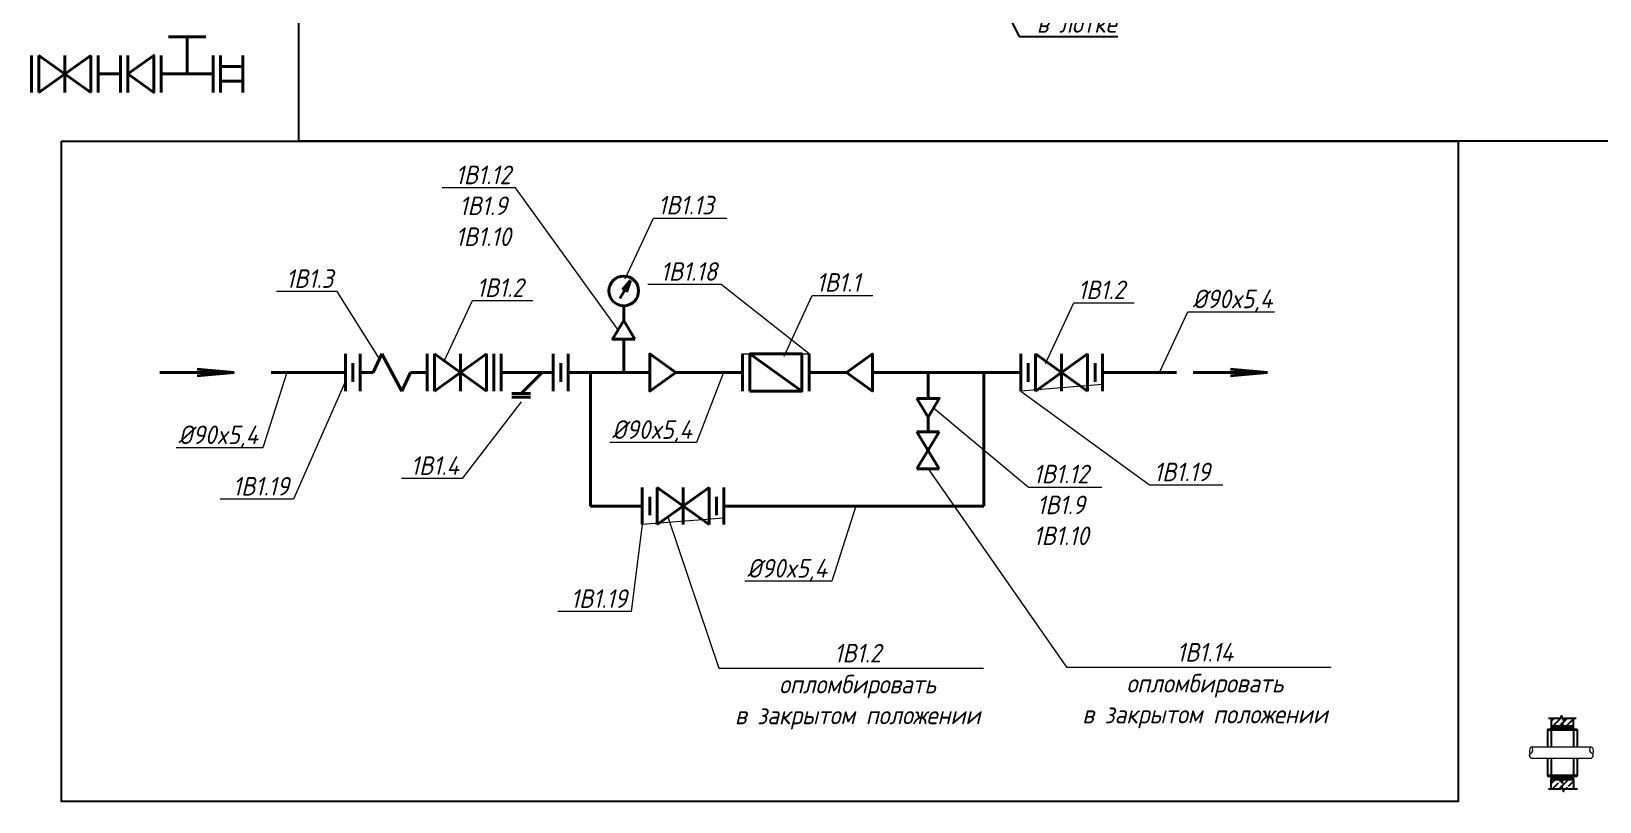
# Model space of a CAD drawing. Header units: millimetres. Extents: x -473555 to 885127, y 4787 to 453528.
# Drawn here: x 19545 to 40676, y 5234 to 15620 of the extents above; entities that cross this region are included whole.
import ezdxf
from ezdxf import colors
from ezdxf.entities.mleader import LeaderData, LeaderLine
from ezdxf.math import Vec2, Vec3

# ---------------------------------------------------------------- set-up
doc = ezdxf.new("R2010")
doc.units = ezdxf.units.MM
doc.linetypes.add('ACAD_ISO02W100', pattern=[15, 12, -3])
doc.layers.add('ВК_B1', color=5, linetype='Continuous', lineweight=40)
doc.layers.add('ВК_К1_текст', color=34, linetype='Continuous', lineweight=9)
doc.layers.add('ВК_defpoints', color=7, linetype='Continuous', plot=False)
doc.layers.add('ВК_text', color=7, linetype='Continuous')
doc.styles.add('ISOPEUR', font='isocpeui.ttf', dxfattribs={"width": 0.9})
pattern_1 = [(45, (-38386.1686, -40300.084), (-4.49012806, 4.49012806), [])]
pattern_2 = [(45, (-38386.17, -40300.084), (-22.45064, 22.45064), []), (135, (-38386.17, -40300.084), (-22.45064, -22.45064), [])]

# ---------------------------------------------------------------- blocks, each defined once
blk = doc.blocks.new('_None')

msp = doc.modelspace()

# ---------------------------------------------------------------- hatches: boundary and pattern name
h = msp.add_hatch()
h.set_pattern_fill('ANSI35', color=256, scale=20, style=0)
h.set_pattern_definition([(45, (-38636.17, -37047.43), (-89.80256, 89.80256), []), (45, (-38546.37, -37047.43), (-89.80256, 89.80256), [158.75, -31.75, 0, -31.75])])
h.paths.add_polyline_path([(40177.5, 6257.7), (40167.5, 6257.7), (40167.5, 6298.7), (40177.5, 6298.7)], flags=16)
h.paths.add_polyline_path([(40322.5, 6253.7), (40322.5, 6358.4), (40201.3, 6358.4), (40188.8, 6324), (40163.8, 6392.7), (40151.3, 6358.4), (40022.5, 6358.4), (40022.5, 6253.7)])
h = msp.add_hatch()
h.set_pattern_fill('ANSI31', color=256, scale=2, style=0)
h.set_pattern_definition(pattern_1)
h.paths.add_polyline_path([(40022.5, 6253.7), (40022.5, 6245.7), (40322.5, 6245.7), (40322.5, 6253.7)])
h = msp.add_hatch()
h.set_pattern_fill('ANSI31', color=256, scale=2, style=0)
h.set_pattern_definition(pattern_1)
h.paths.add_polyline_path([(40050, 6237.2, 1), (40035, 6237.2, 1)])
h.paths.add_polyline_path([(40165, 6237.2, 1), (40180, 6237.2, 1)])
h.paths.add_polyline_path([(40295, 6237.2, 1), (40310, 6237.2, 1)])
h = msp.add_hatch()
h.set_pattern_fill('ANSI37', color=256, scale=2, style=0)
h.set_pattern_definition([(45, (-38386.1686, -37047.4334), (-4.49012806, 4.49012806), []), (135, (-38386.1686, -37047.4334), (-4.49012806, -4.49012806), [])])
h.paths.add_polyline_path([(40075, 6245.7), (40050, 6245.7), (40050, 6208.7), (40075, 6208.7)])
h = msp.add_hatch()
h.set_pattern_fill('ANSI37', color=256, scale=10, style=0)
h.set_pattern_definition(pattern_2)
h.paths.add_polyline_path([(40270, 6245.7), (40172.5, 6245.7), (40172.5, 6244.7, -0.4142136), (40180, 6237.2), (40180, 6208.7), (40270, 6208.7)])
h.paths.add_polyline_path([(40165, 6237.2, -0.4142136), (40172.5, 6244.7), (40172.5, 6245.7), (40075, 6245.7), (40075, 6208.7), (40165, 6208.7)])
h = msp.add_hatch()
h.set_pattern_fill('ANSI31', color=256, scale=2, style=0)
h.set_pattern_definition([(45, (-38636.1686, -35741.7203), (-4.49012806, 4.49012806), [])])
h.paths.add_polyline_path([(40177.5, 6298.7), (40172.5, 6298.7), (40172.5, 6257.7), (40177.5, 6257.7)])
h.paths.add_polyline_path([(40172.5, 6298.7), (40167.5, 6298.7), (40167.5, 6257.7), (40172.5, 6257.7)])
h = msp.add_hatch()
h.set_pattern_fill('ANSI37', color=256, scale=2, style=0)
h.set_pattern_definition([(135, (118731.092, -37047.4334), (4.49012806, 4.49012806), []), (45, (118731.092, -37047.4334), (4.49012806, -4.49012806), [])])
h.paths.add_polyline_path([(40270, 6208.7), (40295, 6208.7), (40295, 6245.7), (40270, 6245.7)])
h = msp.add_hatch()
h.set_pattern_fill('ANSI31', color=256, scale=2, style=0)
h.set_pattern_definition(pattern_1)
h.paths.add_polyline_path([(40035, 5550.2, 1), (40050, 5550.2, 1)])
h.paths.add_polyline_path([(40180, 5550.2, 1), (40165, 5550.2, 1)])
h.paths.add_polyline_path([(40295, 5550.2, 1), (40310, 5550.2, 1)])
h.paths.add_polyline_path([(40322.5, 5541.7), (40022.5, 5541.7), (40022.5, 5533.7), (40322.5, 5533.7)])
h.paths.add_polyline_path([(40177.5, 5529.7), (40167.5, 5529.7), (40167.5, 5488.7), (40177.5, 5488.7)])
h = msp.add_hatch()
h.set_pattern_fill('ANSI35', color=256, scale=20, style=0)
h.set_pattern_definition([(45, (-38386.17, -37010.08), (-89.80256, 89.80256), []), (45, (-38296.37, -37010.08), (-89.80256, 89.80256), [158.75, -31.75, 0, -31.75])])
h.paths.add_polyline_path([(40177.5, 5488.7), (40167.5, 5488.7), (40167.5, 5529.7), (40177.5, 5529.7)], flags=16)
h.paths.add_polyline_path([(40322.5, 5406.4), (40322.5, 5533.7), (40022.5, 5533.7), (40022.5, 5406.4), (40151.3, 5406.4), (40163.8, 5440.8), (40188.8, 5372.1), (40201.3, 5406.4)])
h = msp.add_hatch()
h.set_pattern_fill('ANSI37', color=256, scale=2, style=0)
h.set_pattern_definition([(315, (-38386.1686, 48834.903), (-4.49012806, -4.49012806), []), (225, (-38386.1686, 48834.903), (-4.49012806, 4.49012806), [])])
h.paths.add_polyline_path([(40075, 5578.7), (40050, 5578.7), (40050, 5541.7), (40075, 5541.7)])
h = msp.add_hatch()
h.set_pattern_fill('ANSI37', color=256, scale=10, style=0)
h.set_pattern_definition(pattern_2)
h.paths.add_polyline_path([(40270, 5578.7), (40180, 5578.7), (40180, 5550.2, -0.4142136), (40172.5, 5542.7), (40172.5, 5541.7), (40270, 5541.7)])
h.paths.add_polyline_path([(40165, 5578.7), (40075, 5578.7), (40075, 5541.7), (40172.5, 5541.7), (40172.5, 5542.7, -0.4142136), (40165, 5550.2)])
h = msp.add_hatch()
h.set_pattern_fill('ANSI37', color=256, scale=2, style=0)
h.set_pattern_definition([(225, (118731.092, 48834.903), (4.49012806, -4.49012806), []), (315, (118731.092, 48834.903), (4.49012806, 4.49012806), [])])
h.paths.add_polyline_path([(40270, 5541.7), (40295, 5541.7), (40295, 5578.7), (40270, 5578.7)])

# ---------------------------------------------------------------- linework, layer by layer
for p, q in [((39972.5, 6208.7), (39972.5, 5973.7)), ((40022.5, 6208.7), (40022.5, 5973.7)), ((40172.5, 6244.7), (40172.5, 6245.7)), ((40322.5, 6208.7), (40322.5, 5973.7)), ((40372.5, 6208.7), (40372.5, 5973.7)), ((39972.5, 5813.7), (39972.5, 5578.7)), ((40022.5, 5813.7), (40022.5, 5578.7)), ((40322.5, 5813.7), (40322.5, 5578.7)), ((40372.5, 5813.7), (40372.5, 5578.7)), ((40172.5, 5542.7), (40172.5, 5541.7))]:
    msp.add_line(p, q)
for points in [[(39987.2, 6358.4), (40151.3, 6358.4), (40163.8, 6392.7), (40188.8, 6324), (40201.3, 6358.4), (40361.2, 6358.4)], [(40022.5, 6358.4), (40022.5, 6253.7), (40322.5, 6253.7), (40322.5, 6358.4)], [(40372.5, 6208.7), (39972.5, 6208.7)], [(40322.5, 6208.7), (40322.5, 6253.7), (40022.5, 6253.7), (40022.5, 6208.7)], [(40022.5, 6245.7), (40322.5, 6245.7)], [(40035, 6208.7), (40035, 6237.2)], [(40050, 6237.2), (40050, 6208.7)], [(40165, 6208.7), (40165, 6237.2)], [(40180, 6237.2), (40180, 6208.7)], [(40295, 6237.2), (40295, 6208.7)], [(40310, 6208.7), (40310, 6237.2)], [(39972.5, 5578.7), (40372.5, 5578.7)], [(40022.5, 5578.7), (40022.5, 5533.7), (40322.5, 5533.7), (40322.5, 5578.7)], [(40022.5, 5541.7), (40322.5, 5541.7)], [(40022.5, 5406.4), (40022.5, 5533.7), (40322.5, 5533.7), (40322.5, 5406.4)], [(40035, 5550.2), (40035, 5578.7)], [(40050, 5578.7), (40050, 5550.2)], [(40165, 5550.2), (40165, 5578.7)], [(40180, 5578.7), (40180, 5550.2)], [(40295, 5578.7), (40295, 5550.2)], [(40310, 5550.2), (40310, 5578.7)], [(39987.2, 5406.4), (40151.3, 5406.4), (40163.8, 5440.8), (40188.8, 5372.1), (40201.3, 5406.4), (40379.7, 5406.4)]]:
    msp.add_lwpolyline(points)
at = {"linetype": 'ACAD_ISO02W100'}
for points in [[(40372.5, 6198.7), (39972.5, 6198.7)], [(40372.5, 5588.7), (39972.5, 5588.7)]]:
    msp.add_lwpolyline(points, dxfattribs=at)
for points in [[(40050, 6208.7), (40075, 6208.7), (40075, 6245.7), (40050, 6245.7)], [(40167.5, 6298.7), (40177.5, 6298.7), (40177.5, 6257.7), (40167.5, 6257.7)], [(40295, 6208.7), (40270, 6208.7), (40270, 6245.7), (40295, 6245.7)], [(40050, 5578.7), (40075, 5578.7), (40075, 5541.7), (40050, 5541.7)], [(40167.5, 5488.7), (40177.5, 5488.7), (40177.5, 5529.7), (40167.5, 5529.7)], [(40295, 5578.7), (40270, 5578.7), (40270, 5541.7), (40295, 5541.7)]]:
    msp.add_lwpolyline(points, close=True)
for centre in [(40042.5, 6237.2), (40172.5, 6237.2), (40302.5, 6237.2), (40042.5, 5550.2), (40172.5, 5550.2), (40302.5, 5550.2)]:
    msp.add_circle(centre, 7.5)
at = {"layer": 'ВК_B1', "ltscale": 10}
for p, q in [((21394.7, 15546.7), (21894.7, 15546.7)), ((19544.7, 14796.7), (19544.7, 15296.7)), ((19644.7, 14796.7), (19644.7, 15296.7)), ((20344.7, 15296.7), (19644.7, 14796.7)), ((20344.7, 14796.7), (19644.7, 15296.7)), ((19994.7, 14796.7), (19994.7, 15296.7)), ((20344.7, 14796.7), (20344.7, 15296.7)), ((20444.7, 14796.7), (20444.7, 15296.7)), ((20744.7, 14796.7), (20744.7, 15296.7)), ((20844.7, 14796.7), (20844.7, 15296.7)), ((21294.7, 14796.7), (21294.7, 15296.7)), ((21994.7, 14796.7), (21994.7, 15296.7)), ((22094.7, 14796.7), (22094.7, 15296.7)), ((22394.7, 14796.7), (22394.7, 15296.7)), ((23776.7, 10770.3), (23776.7, 11270.3)), ((23976.7, 10770.3), (23976.7, 11270.3)), ((24876.7, 10770.3), (24876.7, 11270.3)), ((24976.7, 10770.3), (24976.7, 11270.3)), ((25676.7, 11270.3), (24976.7, 10770.3)), ((25676.7, 10770.3), (24976.7, 11270.3)), ((25326.7, 10770.3), (25326.7, 11270.3)), ((25676.7, 10770.3), (25676.7, 11270.3)), ((25776.7, 10770.3), (25776.7, 11270.3)), ((25876.7, 10770.3), (25876.7, 11270.3)), ((26576.7, 10770.3), (26576.7, 11270.3)), ((26776.7, 10770.3), (26776.7, 11270.3)), ((29126.7, 10770.3), (29126.7, 11270.3)), ((30026.7, 10770.3), (30026.7, 11270.3)), ((32876.7, 10770.3), (32876.7, 11270.3)), ((33076.7, 10770.3), (33076.7, 11270.3)), ((33076.7, 11270.3), (33776.7, 10770.3)), ((33076.7, 10770.3), (33776.7, 11270.3)), ((33426.7, 10770.3), (33426.7, 11270.3)), ((33776.7, 10770.3), (33776.7, 11270.3)), ((33976.7, 10770.3), (33976.7, 11270.3)), ((23876.7, 10895.3), (23876.7, 11145.3)), ((26576.7, 11020.3), (25876.7, 11020.3)), ((26426.7, 11020.3), (26143.9, 10737.4)), ((26676.7, 10895.3), (26676.7, 11145.3)), ((32976.7, 10895.3), (32976.7, 11145.3)), ((33876.7, 10895.3), (33876.7, 11145.3)), ((26018.9, 10737.4), (26268.9, 10737.4)), ((26018.9, 10687.4), (26268.9, 10687.4)), ((31776.7, 10220.3), (31476.7, 10220.3)), ((31476.7, 10220.3), (31776.7, 9720.3)), ((31776.7, 10220.3), (31476.7, 9720.3)), ((31776.7, 9720.3), (31476.7, 9720.3)), ((27776.7, 8970.3), (27776.7, 9470.3)), ((27876.7, 9095.3), (27876.7, 9345.3)), ((27976.7, 8970.3), (27976.7, 9470.3)), ((28676.7, 9470.3), (27976.7, 8970.3)), ((28676.7, 8970.3), (27976.7, 9470.3)), ((28326.7, 8970.3), (28326.7, 9470.3)), ((28676.7, 8970.3), (28676.7, 9470.3)), ((28776.7, 9095.3), (28776.7, 9345.3)), ((28876.7, 8970.3), (28876.7, 9470.3))]:
    msp.add_line(p, q, dxfattribs=at)
at = {"layer": 'ВК_B1', "ltscale": 100}
for p, q in [((21644.7, 15046.7), (21644.7, 15546.7)), ((20444.7, 15046.7), (20744.7, 15046.7)), ((21294.7, 15046.7), (21994.7, 15046.7)), ((22094.7, 15146.7), (22394.7, 15146.7)), ((22094.7, 14946.7), (22394.7, 14946.7)), ((31626.7, 11020.3), (31626.7, 10670.3))]:
    msp.add_line(p, q, dxfattribs=at)
at = {"layer": 'ВК_B1'}
for p, q in [((27473.4, 12016.1), (27617.9, 12260.6)), ((27617.9, 12260.6), (27508.8, 12136.9)), ((27617.9, 12260.6), (27562.2, 12105.3)), ((27526.7, 11720.3), (27526.7, 11920.3)), ((27526.7, 11020.3), (27526.7, 11470.3)), ((24151.9, 11020.3), (24267.1, 11270.3)), ((24267.1, 11270.3), (24536.1, 10770.3)), ((29226.7, 11270.3), (29926.7, 10770.3)), ((21276.7, 11020.3), (22276.7, 11020.3)), ((22276.7, 11020.3), (21778.6, 11063.8)), ((22276.7, 11020.3), (21778.6, 10976.7)), ((22776.7, 11020.3), (23776.7, 11020.3)), ((23976.7, 11020.3), (24151.9, 11020.3)), ((24536.1, 10770.3), (24652.8, 11020.3)), ((24652.8, 11020.3), (24876.7, 11020.3)), ((26776.7, 11020.3), (27876.7, 11020.3)), ((27076.7, 11020.3), (27076.7, 9220.3)), ((28226.7, 11020.3), (29126.7, 11020.3)), ((30526.7, 11020.3), (30026.7, 11020.3)), ((30876.7, 11020.3), (32876.7, 11020.3)), ((32376.7, 11020.3), (32376.7, 9220.3)), ((33976.7, 11020.3), (34976.7, 11020.3)), ((35199.2, 11020.3), (36199.2, 11020.3)), ((36199.2, 11020.3), (35701.1, 11063.8)), ((36199.2, 11020.3), (35701.1, 10976.7)), ((31626.7, 10420.3), (31626.7, 10220.3)), ((27076.7, 9220.3), (27776.7, 9220.3)), ((28876.7, 9220.3), (32376.7, 9220.3))]:
    msp.add_line(p, q, dxfattribs=at)
at = {"layer": 'ВК_B1', "ltscale": 100}
for points in [[(20844.7, 15046.7), (21194.7, 15296.7), (21194.7, 14796.7), (20844.7, 15046.7)], [(28226.7, 11020.3), (27876.7, 11270.3), (27876.7, 10770.3), (28226.7, 11020.3)], [(30526.7, 11020.3), (30876.7, 11270.3), (30876.7, 10770.3), (30526.7, 11020.3)]]:
    msp.add_lwpolyline(points, dxfattribs=at)
at = {"layer": 'ВК_B1'}
for points in [[(27676.7, 11470.3), (27376.7, 11470.3), (27526.7, 11720.3), (27676.7, 11470.3)], [(31476.7, 10670.3), (31776.7, 10670.3), (31626.7, 10420.3), (31476.7, 10670.3)]]:
    msp.add_lwpolyline(points, dxfattribs=at)
msp.add_lwpolyline([(29226.7, 10770.3), (29926.7, 10770.3), (29926.7, 11270.3), (29226.7, 11270.3)], close=True, dxfattribs=at)
msp.add_circle((27526.7, 12120.3), 200, dxfattribs=at)
at = {"layer": 'ВК_defpoints', "color": 5}
for points in [[(23147.6, 36314.1), (74220.8, 36314.1), (74220.8, 14137.5), (23147.6, 14137.5)], [(19951, 14137.5), (38768.9, 14137.5), (38768.9, 5233.9), (19951, 5233.9)]]:
    msp.add_lwpolyline(points, close=True, dxfattribs=at)
at = {"layer": 'ВК_К1_текст'}
for p, q in [((39758.4, 5973.7), (40561.8, 5973.7)), ((40561.8, 5813.7), (39758.4, 5813.7))]:
    msp.add_line(p, q, dxfattribs=at)
for points in [[(39758.4, 5813.7), (39731.1, 5860.8), (39772.5, 5911.9), (39758.4, 5973.7), (39730.4, 5924.9), (39739, 5875.3)], [(40561.8, 5813.7), (40589, 5860.8), (40547.6, 5911.9), (40561.8, 5973.7), (40589.7, 5924.9), (40581.1, 5875.3)]]:
    msp.add_spline(points, degree=3, dxfattribs=at)

# ---------------------------------------------------------------- leaders
at = {"layer": 'ВК_text', "linetype": 'Continuous'}
ml = msp.add_multileader_mtext('Standard', dxfattribs=at)
ml.set_content('в лотке', color=256, style='ISOPEUR')
ml.set_leader_properties()
ml.set_arrow_properties(name='NONE')
ml.build(insert=Vec2(0, 0))
ml.multileader.update_dxf_attribs({"text_left_attachment_type": 6, "text_right_attachment_type": 6, "dogleg_length": 0.1, "arrow_head_size": 250, "scale": 100})
ctx = ml.context
ctx.base_point, ctx.scale, ctx.char_height, ctx.arrow_head_size, ctx.landing_gap_size, ctx.plane_origin = Vec3(32863, 15551.9), 100, 250, 250, 200, Vec3(26330.1, 11533.4)
ctx.left_attachment, ctx.right_attachment, ctx.text_align_type = 6, 6, 1
notes = []
notes.append((ctx, [(1, (1, 1, 0), (32853, 15551.9), (1, 0), 10, [(0, [(32333.5, 16596.3)], 0, [])])]))
ctx.mtext.insert, ctx.mtext.alignment, ctx.mtext.flow_direction = Vec3(33629.6, 15851.9), 2, 5
at = {"layer": 'ВК_text'}
ml = msp.add_multileader_mtext('Standard', dxfattribs=at)
ml.set_content('1В1.12\\P1В1.9\\P1В1.10', color=256, style='ISOPEUR')
ml.set_leader_properties(lineweight=15)
ml.set_arrow_properties(name='NONE')
ml.build(insert=Vec2(0, 0))
ml.multileader.update_dxf_attribs({"text_left_attachment_type": 6, "text_right_attachment_type": 6, "dogleg_length": 0.001, "arrow_head_size": 400, "scale": 100})
ctx = ml.context
ctx.base_point, ctx.scale, ctx.char_height, ctx.arrow_head_size, ctx.landing_gap_size, ctx.plane_origin = Vec3(25195.5, 13509.6), 100, 250, 400, 10, Vec3(22879, 5361.6)
ctx.left_attachment, ctx.right_attachment, ctx.text_align_type = 6, 6, 1
notes.append((ctx, [(0, (1, 1, 0), (26070, 13509.6), (-1, 0), 0.1, [(0, [(27451.7, 11595.3)], 0, [])])]))
ctx.mtext.insert, ctx.mtext.alignment, ctx.mtext.flow_direction = Vec3(25632.7, 13809.6), 2, 5
ml = msp.add_multileader_mtext('Standard', dxfattribs=at)
ml.set_content('1В1.13', color=256, style='ISOPEUR')
ml.set_leader_properties(lineweight=15)
ml.set_arrow_properties(name='NONE')
ml.build(insert=Vec2(0, 0))
ml.multileader.update_dxf_attribs({"text_left_attachment_type": 6, "text_right_attachment_type": 6, "dogleg_length": 0.001, "arrow_head_size": 400, "scale": 100})
ctx = ml.context
ctx.base_point, ctx.scale, ctx.char_height, ctx.arrow_head_size, ctx.landing_gap_size, ctx.plane_origin = Vec3(27926.6, 13101.7), 100, 250, 400, 10, Vec3(25183, 5195.4)
ctx.left_attachment, ctx.right_attachment, ctx.text_align_type = 6, 6, 1
notes.append((ctx, [(1, (1, 1, 0), (27926.5, 13101.7), (1, 0), 0.1, [(0, [(27546.3, 12284.4)], 0, [])])]))
ctx.mtext.insert, ctx.mtext.alignment, ctx.mtext.flow_direction = Vec3(28363.7, 13401.7), 2, 5
ml = msp.add_multileader_mtext('Standard', dxfattribs=at)
ml.set_content('1В1.18', color=256, style='ISOPEUR')
ml.set_leader_properties(lineweight=15)
ml.set_arrow_properties(name='NONE')
ml.build(insert=Vec2(0, 0))
ml.multileader.update_dxf_attribs({"text_left_attachment_type": 6, "text_right_attachment_type": 6, "dogleg_length": 0.001, "arrow_head_size": 400, "scale": 100})
ctx = ml.context
ctx.base_point, ctx.scale, ctx.char_height, ctx.arrow_head_size, ctx.landing_gap_size, ctx.plane_origin = Vec3(27966.6, 12207.6), 100, 250, 400, 10, Vec3(25735, 4151.2)
ctx.left_attachment, ctx.right_attachment, ctx.text_align_type = 6, 6, 1
notes.append((ctx, [(0, (1, 1, 0), (28841, 12207.6), (-1, 0), 0.1, [(1, [(29126.7, 11270.3), (30026.7, 11270.3)], 0, [])])]))
ctx.mtext.insert, ctx.mtext.alignment, ctx.mtext.flow_direction = Vec3(28403.7, 12507.6), 2, 5
ml = msp.add_multileader_mtext('Standard', dxfattribs=at)
ml.set_content('1В1.3', color=256, style='ISOPEUR')
ml.set_leader_properties(lineweight=15)
ml.set_arrow_properties(name='NONE')
ml.build(insert=Vec2(0, 0))
ml.multileader.update_dxf_attribs({"text_left_attachment_type": 6, "text_right_attachment_type": 6, "dogleg_length": 0.001, "arrow_head_size": 400, "scale": 100})
ctx = ml.context
ctx.base_point, ctx.scale, ctx.char_height, ctx.arrow_head_size, ctx.landing_gap_size, ctx.plane_origin = Vec3(22920.7, 12111.1), 100, 250, 400, 10, Vec3(21057.3, 4201.9)
ctx.left_attachment, ctx.right_attachment, ctx.text_align_type = 6, 6, 1
notes.append((ctx, [(0, (1, 1, 0), (23665.6, 12111.1), (-1, 0), 0.1, [(0, [(24237.7, 11206.5)], 0, [])])]))
ctx.mtext.insert, ctx.mtext.alignment, ctx.mtext.flow_direction = Vec3(23293.1, 12411.1), 2, 5
ml = msp.add_multileader_mtext('Standard', dxfattribs=at)
ml.set_content('1В1.2', color=256, style='ISOPEUR')
ml.set_leader_properties(lineweight=15)
ml.set_arrow_properties(name='NONE')
ml.build(insert=Vec2(0, 0))
ml.multileader.update_dxf_attribs({"text_left_attachment_type": 6, "text_right_attachment_type": 6, "dogleg_length": 0.001, "arrow_head_size": 400, "scale": 100})
ctx = ml.context
ctx.base_point, ctx.scale, ctx.char_height, ctx.arrow_head_size, ctx.landing_gap_size, ctx.plane_origin = Vec3(25487.6, 11989.2), 100, 250, 400, 10, Vec3(22744, 4082.8)
ctx.left_attachment, ctx.right_attachment, ctx.text_align_type = 6, 6, 1
notes.append((ctx, [(1, (1, 1, 0), (25487.5, 11989.2), (1, 0), 0.1, [(0, [(25107.3, 11171.9)], 0, [])])]))
ctx.mtext.insert, ctx.mtext.alignment, ctx.mtext.flow_direction = Vec3(25860.1, 12289.2), 2, 5
ml = msp.add_multileader_mtext('Standard', dxfattribs=at)
ml.set_content('1В1.1', color=256, style='ISOPEUR')
ml.set_leader_properties(lineweight=15)
ml.set_arrow_properties(name='NONE')
ml.build(insert=Vec2(0, 0))
ml.multileader.update_dxf_attribs({"text_left_attachment_type": 6, "text_right_attachment_type": 6, "dogleg_length": 0.001, "arrow_head_size": 400, "scale": 100})
ctx = ml.context
ctx.base_point, ctx.scale, ctx.char_height, ctx.arrow_head_size, ctx.landing_gap_size, ctx.plane_origin = Vec3(30066.5, 12059.6), 100, 250, 400, 10, Vec3(27322.9, 4153.2)
ctx.left_attachment, ctx.right_attachment, ctx.text_align_type = 6, 6, 1
notes.append((ctx, [(1, (1, 1, 0), (30066.4, 12059.6), (1, 0), 0.1, [(0, [(29686.2, 11242.3)], 0, [])])]))
ctx.mtext.insert, ctx.mtext.alignment, ctx.mtext.flow_direction = Vec3(30418.8, 12359.6), 2, 5
ml = msp.add_multileader_mtext('Standard', dxfattribs=at)
ml.set_content('1В1.2', color=256, style='ISOPEUR')
ml.set_leader_properties(lineweight=15)
ml.set_arrow_properties(name='NONE')
ml.build(insert=Vec2(0, 0))
ml.multileader.update_dxf_attribs({"text_left_attachment_type": 6, "text_right_attachment_type": 6, "dogleg_length": 0.001, "arrow_head_size": 400, "scale": 100})
ctx = ml.context
ctx.base_point, ctx.scale, ctx.char_height, ctx.arrow_head_size, ctx.landing_gap_size, ctx.plane_origin = Vec3(33590.1, 11960.2), 100, 250, 400, 10, Vec3(30846.5, 4053.8)
ctx.left_attachment, ctx.right_attachment, ctx.text_align_type = 6, 6, 1
notes.append((ctx, [(1, (1, 1, 0), (33590, 11960.2), (1, 0), 0.1, [(0, [(33209.8, 11142.9)], 0, [])])]))
ctx.mtext.insert, ctx.mtext.alignment, ctx.mtext.flow_direction = Vec3(33962.6, 12260.2), 2, 5
ml = msp.add_multileader_mtext('Standard', dxfattribs=at)
ml.set_content('%%C90x5,4', color=256, style='ISOPEUR')
ml.set_leader_properties(lineweight=15)
ml.set_arrow_properties(name='NONE')
ml.build(insert=Vec2(0, 0))
ml.multileader.update_dxf_attribs({"text_left_attachment_type": 6, "text_right_attachment_type": 6, "dogleg_length": 0.001, "arrow_head_size": 400, "scale": 100})
ctx = ml.context
ctx.base_point, ctx.scale, ctx.char_height, ctx.arrow_head_size, ctx.landing_gap_size, ctx.plane_origin = Vec3(35127.1, 11837.6), 100, 250, 400, 10, Vec3(32383.4, 3931.2)
ctx.left_attachment, ctx.right_attachment, ctx.text_align_type = 6, 6, 1
notes.append((ctx, [(1, (1, 1, 0), (35127, 11837.6), (1, 0), 0.1, [(0, [(34746.7, 11020.3)], 0, [])])]))
ctx.mtext.insert, ctx.mtext.alignment, ctx.mtext.flow_direction = Vec3(35728.7, 12137.6), 2, 5
ml = msp.add_multileader_mtext('Standard', dxfattribs=at)
ml.set_content('%%C90x5,4', color=256, style='ISOPEUR')
ml.set_leader_properties(lineweight=15)
ml.set_arrow_properties(name='NONE')
ml.build(insert=Vec2(0, 0))
ml.multileader.update_dxf_attribs({"text_left_attachment_type": 6, "text_right_attachment_type": 6, "dogleg_length": 0.001, "arrow_head_size": 400, "scale": 100})
ctx = ml.context
ctx.base_point, ctx.scale, ctx.char_height, ctx.arrow_head_size, ctx.landing_gap_size, ctx.plane_origin = Vec3(21460.5, 10005.4), 100, 250, 400, 10, Vec3(20623.7, 3931.2)
ctx.left_attachment, ctx.right_attachment, ctx.text_align_type = 6, 6, 1
notes.append((ctx, [(0, (1, 1, 0), (22663.9, 10005.4), (-1, 0), 0.1, [(0, [(22987, 11020.3)], 0, [])])]))
ctx.mtext.insert, ctx.mtext.alignment, ctx.mtext.flow_direction = Vec3(22062.2, 10305.4), 2, 5
ml = msp.add_multileader_mtext('Standard', dxfattribs=at)
ml.set_content('%%C90x5,4', color=256, style='ISOPEUR')
ml.set_leader_properties(lineweight=15)
ml.set_arrow_properties(name='NONE')
ml.build(insert=Vec2(0, 0))
ml.multileader.update_dxf_attribs({"text_left_attachment_type": 6, "text_right_attachment_type": 6, "dogleg_length": 0.001, "arrow_head_size": 400, "scale": 100})
ctx = ml.context
ctx.base_point, ctx.scale, ctx.char_height, ctx.arrow_head_size, ctx.landing_gap_size, ctx.plane_origin = Vec3(27305.1, 10075.8), 100, 250, 400, 10, Vec3(26468.3, 4001.7)
ctx.left_attachment, ctx.right_attachment, ctx.text_align_type = 6, 6, 1
notes.append((ctx, [(0, (1, 1, 0), (28508.5, 10075.8), (-1, 0), 0.1, [(0, [(28872.9, 11020.3)], 0, [])])]))
ctx.mtext.insert, ctx.mtext.alignment, ctx.mtext.flow_direction = Vec3(27906.8, 10375.8), 2, 5
ml = msp.add_multileader_mtext('Standard', dxfattribs=at)
ml.set_content('1В1.19', color=256, style='ISOPEUR')
ml.set_leader_properties(lineweight=15)
ml.set_arrow_properties(name='NONE')
ml.build(insert=Vec2(0, 0))
ml.multileader.update_dxf_attribs({"text_left_attachment_type": 6, "text_right_attachment_type": 6, "dogleg_length": 0.001, "arrow_head_size": 400, "scale": 100})
ctx = ml.context
ctx.base_point, ctx.scale, ctx.char_height, ctx.arrow_head_size, ctx.landing_gap_size, ctx.plane_origin = Vec3(22201.4, 9311.3), 100, 250, 400, 10, Vec3(19627.2, 1404.9)
ctx.left_attachment, ctx.right_attachment, ctx.text_align_type = 6, 6, 1
notes.append((ctx, [(0, (1, 1, 0), (23075.4, 9311.3), (-1, 0), 0.1, [(0, [(23776.7, 10905.5)], 0, [])])]))
ctx.mtext.insert, ctx.mtext.alignment, ctx.mtext.flow_direction = Vec3(22638.4, 9611.3), 2, 5
ml = msp.add_multileader_mtext('Standard', dxfattribs=at)
ml.set_content('1В1.19', color=256, style='ISOPEUR')
ml.set_leader_properties(lineweight=15)
ml.set_arrow_properties(name='NONE')
ml.build(insert=Vec2(0, 0))
ml.multileader.update_dxf_attribs({"text_left_attachment_type": 6, "text_right_attachment_type": 6, "dogleg_length": 0.001, "arrow_head_size": 400, "scale": 100})
ctx = ml.context
ctx.base_point, ctx.scale, ctx.char_height, ctx.arrow_head_size, ctx.landing_gap_size, ctx.plane_origin = Vec3(34611.2, 9504.2), 100, 250, 400, 10, Vec3(29280.2, 1689.8)
ctx.left_attachment, ctx.right_attachment, ctx.text_align_type = 6, 6, 1
notes.append((ctx, [(1, (1, 1, 0), (34611.1, 9504.2), (1, 0), 0.1, [(1, [(33976.7, 10857.2), (32876.7, 10770.3)], 0, [])])]))
ctx.mtext.insert, ctx.mtext.alignment, ctx.mtext.flow_direction = Vec3(35048.2, 9804.2), 2, 5
ml = msp.add_multileader_mtext('Standard', dxfattribs=at)
ml.set_content('1В1.4', color=256, style='ISOPEUR')
ml.set_leader_properties(lineweight=15)
ml.set_arrow_properties(name='NONE')
ml.build(insert=Vec2(0, 0))
ml.multileader.update_dxf_attribs({"text_left_attachment_type": 6, "text_right_attachment_type": 6, "dogleg_length": 0.001, "arrow_head_size": 400, "scale": 100})
ctx = ml.context
ctx.base_point, ctx.scale, ctx.char_height, ctx.arrow_head_size, ctx.landing_gap_size, ctx.plane_origin = Vec3(24613.7, 9589.8), 100, 250, 400, 10, Vec3(21900.9, 1683.4)
ctx.left_attachment, ctx.right_attachment, ctx.text_align_type = 6, 6, 1
notes.append((ctx, [(0, (1, 1, 0), (25349.2, 9589.8), (-1, 0), 0.1, [(0, [(26143.9, 10623)], 0, [])])]))
ctx.mtext.insert, ctx.mtext.alignment, ctx.mtext.flow_direction = Vec3(24981.4, 9889.8), 2, 5
ml = msp.add_multileader_mtext('Standard', dxfattribs=at)
ml.set_content('1В1.12\\P1В1.9\\P1В1.10', color=256, style='ISOPEUR')
ml.set_leader_properties(lineweight=15)
ml.set_arrow_properties(name='NONE')
ml.build(insert=Vec2(0, 0))
ml.multileader.update_dxf_attribs({"text_left_attachment_type": 6, "text_right_attachment_type": 6, "dogleg_length": 0.001, "arrow_head_size": 400, "scale": 100})
ctx = ml.context
ctx.base_point, ctx.scale, ctx.char_height, ctx.arrow_head_size, ctx.landing_gap_size, ctx.plane_origin = Vec3(32981.3, 9476.5), 100, 250, 400, 10, Vec3(30237.6, 1570.2)
ctx.left_attachment, ctx.right_attachment, ctx.text_align_type = 6, 6, 1
notes.append((ctx, [(1, (1, 1, 0), (32981.2, 9476.5), (1, 0), 0.1, [(0, [(31701.7, 10545.3)], 0, [])])]))
ctx.mtext.insert, ctx.mtext.alignment, ctx.mtext.flow_direction = Vec3(33418.4, 9776.5), 2, 5
ml = msp.add_multileader_mtext('Standard', dxfattribs=at)
ml.set_content('1В1.14\\Pопломбировать\\Pв закрытом положении', color=256, style='ISOPEUR')
ml.set_leader_properties(lineweight=15)
ml.set_arrow_properties(name='NONE')
ml.build(insert=Vec2(0, 0))
ml.multileader.update_dxf_attribs({"text_left_attachment_type": 6, "text_right_attachment_type": 6, "dogleg_length": 0.001, "arrow_head_size": 400, "scale": 100})
ctx = ml.context
ctx.base_point, ctx.scale, ctx.char_height, ctx.arrow_head_size, ctx.landing_gap_size, ctx.plane_origin = Vec3(33490.3, 7047.9), 100, 250, 400, 10, Vec3(29873.1, 1596.2)
ctx.left_attachment, ctx.right_attachment, ctx.text_align_type = 6, 6, 1
notes.append((ctx, [(1, (1, 1, 0), (33490.2, 7047.9), (1, 0), 0.1, [(0, [(31626.7, 9720.3)], 0, [])])]))
ctx.mtext.insert, ctx.mtext.alignment, ctx.mtext.flow_direction = Vec3(35358.6, 7372.9), 2, 5
ml = msp.add_multileader_mtext('Standard', dxfattribs=at)
ml.set_content('%%C90x5,4', color=256, style='ISOPEUR')
ml.set_leader_properties(lineweight=15)
ml.set_arrow_properties(name='NONE')
ml.build(insert=Vec2(0, 0))
ml.multileader.update_dxf_attribs({"text_left_attachment_type": 6, "text_right_attachment_type": 6, "dogleg_length": 0.001, "arrow_head_size": 400, "scale": 100})
ctx = ml.context
ctx.base_point, ctx.scale, ctx.char_height, ctx.arrow_head_size, ctx.landing_gap_size, ctx.plane_origin = Vec3(29125.5, 8205.4), 100, 250, 400, 10, Vec3(28288.7, 2131.2)
ctx.left_attachment, ctx.right_attachment, ctx.text_align_type = 6, 6, 1
notes.append((ctx, [(0, (1, 1, 0), (30328.9, 8205.4), (-1, 0), 0.1, [(0, [(30652, 9220.3)], 0, [])])]))
ctx.mtext.insert, ctx.mtext.alignment, ctx.mtext.flow_direction = Vec3(29727.2, 8505.4), 2, 5
ml = msp.add_multileader_mtext('Standard', dxfattribs=at)
ml.set_content('1В1.19', color=256, style='ISOPEUR')
ml.set_leader_properties(lineweight=15)
ml.set_arrow_properties(name='NONE')
ml.build(insert=Vec2(0, 0))
ml.multileader.update_dxf_attribs({"text_left_attachment_type": 6, "text_right_attachment_type": 6, "dogleg_length": 0.001, "arrow_head_size": 400, "scale": 100})
ctx = ml.context
ctx.base_point, ctx.scale, ctx.char_height, ctx.arrow_head_size, ctx.landing_gap_size, ctx.plane_origin = Vec3(26754.4, 7796.2), 100, 250, 400, 10, Vec3(24180.2, -110.2)
ctx.left_attachment, ctx.right_attachment, ctx.text_align_type = 6, 6, 1
notes.append((ctx, [(0, (1, 1, 0), (27628.5, 7796.2), (-1, 0), 0.1, [(1, [(28876.7, 9057.2), (27776.7, 8970.3)], 0, [])])]))
ctx.mtext.insert, ctx.mtext.alignment, ctx.mtext.flow_direction = Vec3(27191.4, 8096.2), 2, 5
ml = msp.add_multileader_mtext('Standard', dxfattribs=at)
ml.set_content('1В1.2\\Pопломбировать\\Pв закрытом положении', color=256, style='ISOPEUR')
ml.set_leader_properties(lineweight=15)
ml.set_arrow_properties(name='NONE')
ml.build(insert=Vec2(0, 0))
ml.multileader.update_dxf_attribs({"text_left_attachment_type": 6, "text_right_attachment_type": 6, "dogleg_length": 0.001, "arrow_head_size": 400, "scale": 100})
ctx = ml.context
ctx.base_point, ctx.scale, ctx.char_height, ctx.arrow_head_size, ctx.landing_gap_size, ctx.plane_origin = Vec3(28809.4, 7035.8), 100, 250, 400, 10, Vec3(26065.8, 84.8)
ctx.left_attachment, ctx.right_attachment, ctx.text_align_type = 6, 6, 1
notes.append((ctx, [(1, (1, 1, 0), (28809.3, 7035.8), (1, 0), 0.1, [(0, [(28120.6, 9073)], 0, [])])]))
ctx.mtext.insert, ctx.mtext.alignment, ctx.mtext.flow_direction = Vec3(30677.8, 7360.8), 2, 5
for ctx, leaders in notes:
    for number, flags, end, landing, length, lines in leaders:
        leader = LeaderData()
        leader.index, (leader.has_last_leader_line, leader.has_dogleg_vector, leader.attachment_direction) = number, flags
        leader.last_leader_point, leader.dogleg_vector, leader.dogleg_length = Vec3(end), Vec3(landing), length
        for number, points, colour, breaks in lines:
            line = LeaderLine()
            line.index, line.vertices, line.color, line.breaks = number, Vec3.list(points), colors.encode_raw_color(colour), breaks
            leader.lines.append(line)
        ctx.leaders.append(leader)

doc.saveas('drawing.dxf')
